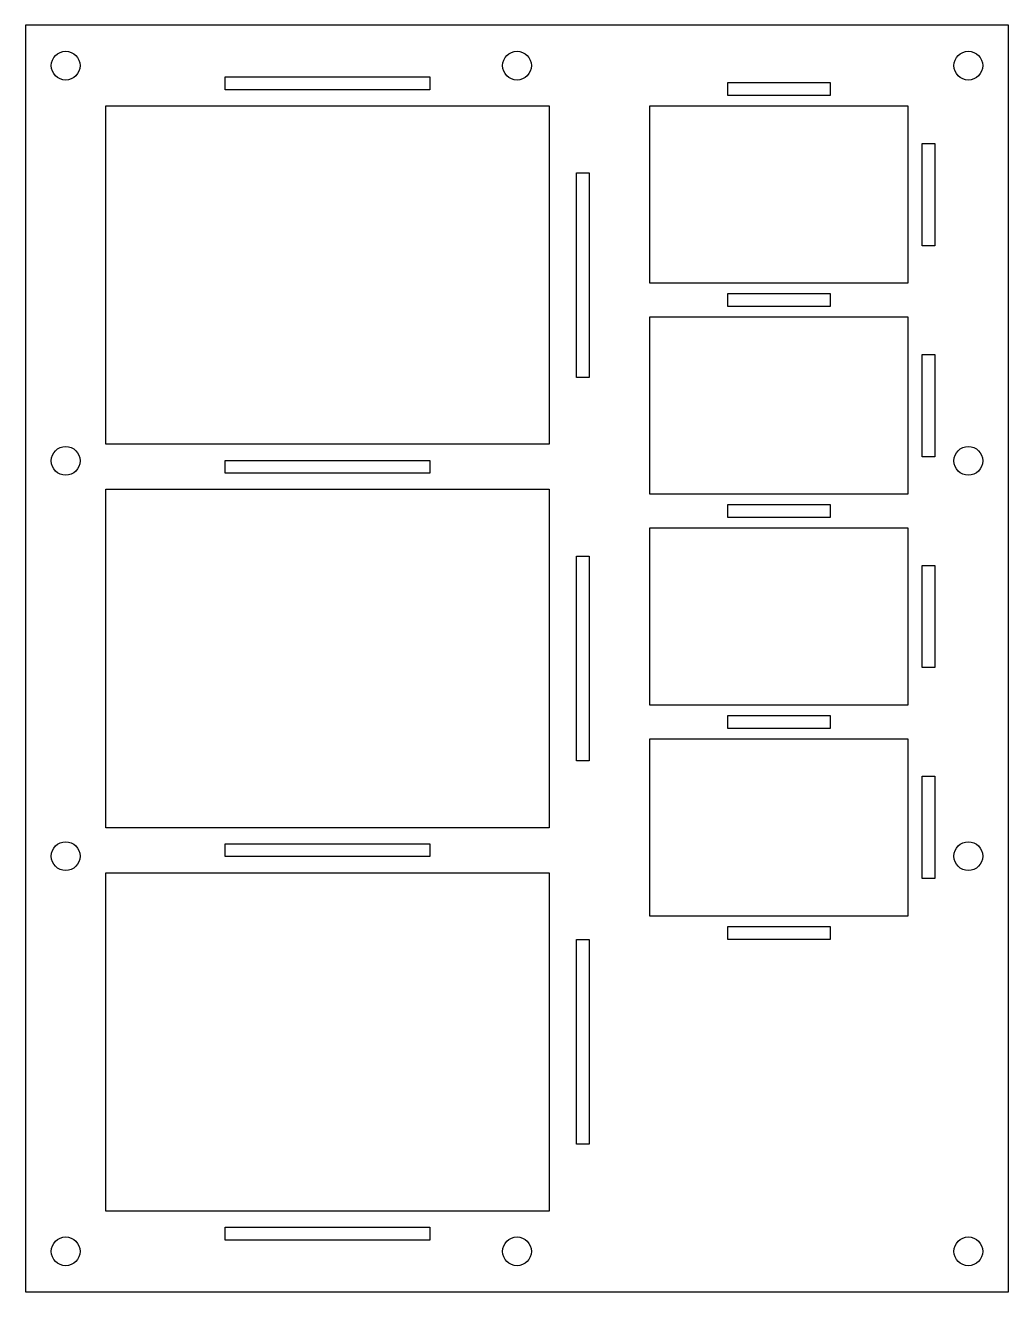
# Model space of a CAD drawing. Header units: millimetres. Extents: x -244 to 0, y 0 to 314.
import ezdxf

# ---------------------------------------------------------------- set-up
doc = ezdxf.new("R2010")
doc.units = ezdxf.units.MM

msp = doc.modelspace()

# ---------------------------------------------------------------- linework, layer by layer
for points in [[(0, 314.35), (-244, 314.35), (-244, 0), (0, 0)], [(-194.4, 301.525), (-143.6, 301.525), (-143.6, 298.35), (-194.4, 298.35)], [(-69.7, 296.95), (-69.7, 300.125), (-44.3, 300.125), (-44.3, 296.95)], [(-114, 210.35), (-224, 210.35), (-224, 294.35), (-114, 294.35)], [(-89, 294.35), (-25, 294.35), (-25, 250.35), (-89, 250.35)], [(-21.5, 259.65), (-21.5, 285.05), (-18.325, 285.05), (-18.325, 259.65)], [(-104.075, 277.75), (-104.075, 226.95), (-107.25, 226.95), (-107.25, 277.75)], [(-69.7, 247.75), (-44.3, 247.75), (-44.3, 244.575), (-69.7, 244.575)], [(-25, 241.975), (-25, 197.975), (-89, 197.975), (-89, 241.975)], [(-21.5, 207.275), (-21.5, 232.675), (-18.325, 232.675), (-18.325, 207.275)], [(-194.4, 206.35), (-143.6, 206.35), (-143.6, 203.175), (-194.4, 203.175)], [(-114, 115.175), (-224, 115.175), (-224, 199.175), (-114, 199.175)], [(-44.3, 195.375), (-44.3, 192.2), (-69.7, 192.2), (-69.7, 195.375)], [(-25, 189.6), (-25, 145.6), (-89, 145.6), (-89, 189.6)], [(-104.075, 182.575), (-104.075, 131.775), (-107.25, 131.775), (-107.25, 182.575)], [(-21.5, 154.9), (-21.5, 180.3), (-18.325, 180.3), (-18.325, 154.9)], [(-44.3, 143), (-44.3, 139.825), (-69.7, 139.825), (-69.7, 143)], [(-25, 137.225), (-25, 93.225), (-89, 93.225), (-89, 137.225)], [(-21.5, 102.525), (-21.5, 127.925), (-18.325, 127.925), (-18.325, 102.525)], [(-194.4, 108), (-194.4, 111.175), (-143.6, 111.175), (-143.6, 108)], [(-224, 20), (-224, 104), (-114, 104), (-114, 20)], [(-44.3, 90.625), (-44.3, 87.45), (-69.7, 87.45), (-69.7, 90.625)], [(-107.25, 36.6), (-107.25, 87.4), (-104.075, 87.4), (-104.075, 36.6)], [(-194.4, 16), (-143.6, 16), (-143.6, 12.825), (-194.4, 12.825)]]:
    msp.add_lwpolyline(points, close=True)
for centre in [(-234, 304.35), (-122, 304.35), (-10, 304.35), (-234, 206.233), (-10, 206.233), (-234, 108.117), (-10, 108.117), (-234, 10), (-122, 10), (-10, 10)]:
    msp.add_circle(centre, 3.572)

doc.saveas('drawing.dxf')
